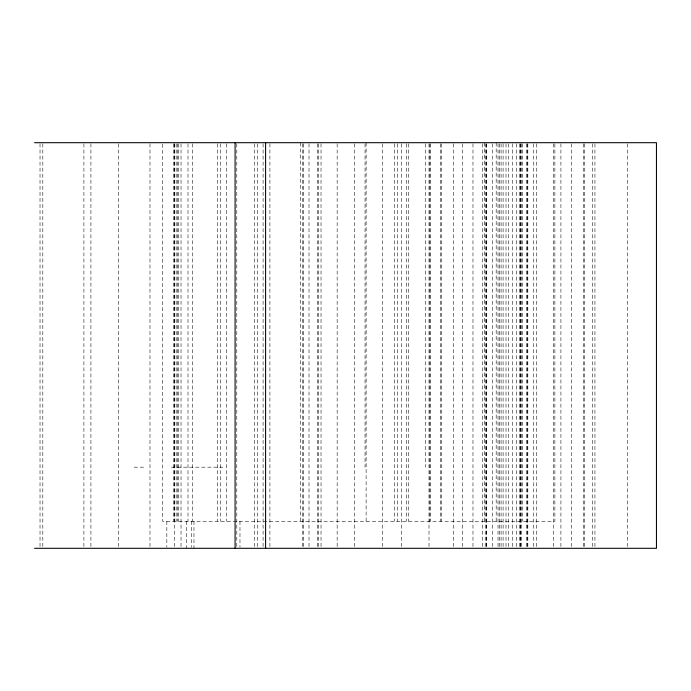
<?xml version="1.0" encoding="UTF-8"?>
<svg xmlns="http://www.w3.org/2000/svg" width="691" height="691" viewBox="0 0 691 691"><rect width="100%" height="100%" fill="white"/><g stroke="black" fill="none" stroke-linecap="round" stroke-linejoin="round"><path stroke-width="0.52" stroke-dasharray="3.46 2.59" d="M134.097 467.176L144.609 467.176M171.368 467.176L222.856 467.176M627.627 143.78L627.627 547.22M594.934 143.78L594.934 547.22M592.61 143.78L592.61 547.22M584.431 143.78L584.431 548.3M583.584 143.78L583.584 548.3M571.345 143.78L571.345 548.3M560.911 143.78L560.911 548.3M554.873 143.78L554.873 521.256L162.584 521.256L162.584 143.78M553.698 143.78L553.698 548.3M536.596 143.78L536.596 547.22M533.754 143.78L533.754 548.3M527.82 143.78L527.82 548.3M527.224 143.78L527.224 547.22M526.559 143.78L526.559 547.22M522.31 143.78L522.31 521.256M521.446 143.78L521.472 547.22M520.686 143.78L520.686 548.3M520.625 143.78L520.625 548.3M519.312 143.78L519.312 548.3M516.376 143.78L516.376 548.3M512.281 143.78L512.281 548.3M508.351 143.78L508.351 548.3M506.002 143.78L506.002 548.3M503.1 143.78L503.1 548.3M501.087 143.78L501.087 548.3M499.636 143.78L499.636 548.3M498.03 143.78L498.03 548.3M496.19 142.7L496.19 521.256M492.519 143.78L492.519 547.22M486.326 143.78L486.326 548.3M486.214 143.78L486.214 548.3M485.212 143.78L485.212 548.3M484.503 142.7L484.503 521.256M482.586 143.78L482.586 548.3M472.972 143.78L472.972 547.22M462.495 143.78L462.495 547.22M453.555 143.78L453.555 548.3M441.368 143.78L441.368 521.256M440.746 143.78L440.746 521.256M430.588 143.78L430.588 521.256M429.811 143.78L429.811 521.256M429.007 143.78L429.007 547.22M425.293 143.78L425.293 467.176M408.321 143.78L408.321 521.256M406.282 143.78L406.282 521.256M401.635 143.78L401.635 547.229M397.437 143.78L397.437 521.256M394.544 143.78L394.544 521.256M382.693 143.78L382.693 548.3M366.118 142.7L366.118 521.256M365.047 143.78L365.047 467.176M354.474 143.78L354.474 548.3M337.156 143.78L337.156 548.3M321.03 143.78L321.03 548.3M318.292 143.78L318.292 547.22M317.748 143.78L317.748 548.3M309.007 143.78L309.007 548.3M303.107 143.78L303.107 548.3M302.917 143.78L302.917 548.3M300.421 142.7L300.421 521.256M269.913 143.78L269.913 547.22M263.09 143.78L263.09 548.3M257.311 143.78L257.311 548.3M254.521 143.78L254.521 548.3M239.976 521.256L239.976 547.263M236.797 143.78L236.797 547.22M226.484 143.78L226.484 521.256M220.714 143.78L220.714 521.256M217.423 143.78L217.423 521.256M193.972 521.256L193.972 548.3M192.539 143.78L192.539 521.256M191.45 521.256L191.45 547.263M187.995 143.78L187.995 521.256M186.527 521.256L186.527 548.3M181.025 143.78L181.025 548.3M178.503 143.78L178.503 521.256M177.328 143.78L177.328 521.256M176.162 143.78L176.162 521.256M174.555 143.78L174.555 547.22M174.382 143.78L174.382 521.256M173.476 143.78L173.476 521.256M166.833 521.256L166.833 547.263M149.982 143.78L149.982 547.22M118.627 143.78L118.627 547.22M90.918 143.78L90.918 548.3M83.913 143.78L83.913 548.3M42.816 143.78L42.816 548.3M40.026 143.78L40.026 548.3"/><path stroke-width="1.04" d="M34.55 142.7L656.45 142.7L656.45 548.3L34.55 548.3M265.594 142.7L265.594 548.3M235.087 142.7L235.087 548.3"/></g></svg>
